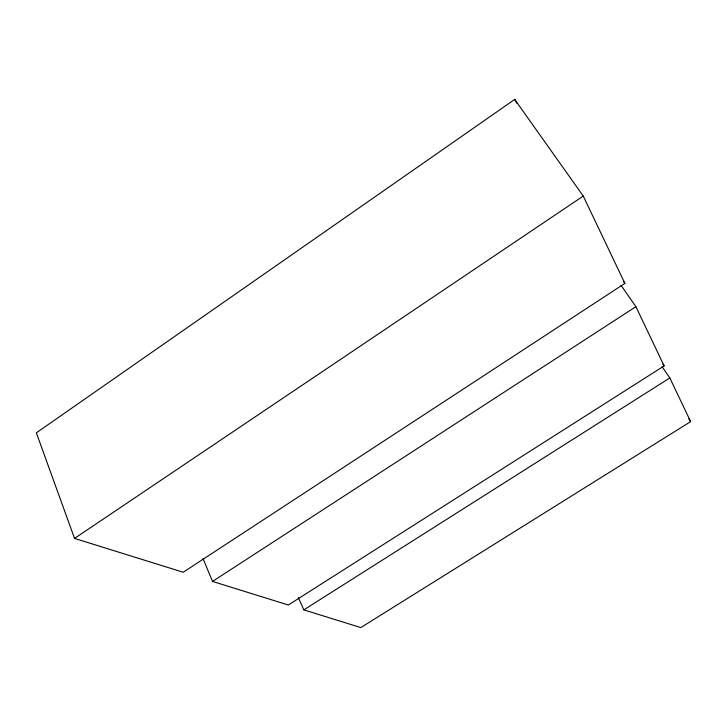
<?xml version="1.0" encoding="UTF-8"?>
<svg xmlns="http://www.w3.org/2000/svg" width="727" height="727" viewBox="0 0 727 727"><rect width="100%" height="100%" fill="white"/><g stroke="black" fill="none" stroke-linecap="round" stroke-linejoin="round"><path stroke-width="1.09" d="M514.707 99.417L36.35 432.838L74.536 538.425L183.213 572.24L624.884 283.403L583.254 196.054L514.707 99.417L516.933 103.352M74.536 538.425L583.254 196.054M202.969 558.5L212.529 581.427L635.889 306.685L621.103 285.438M635.889 306.685L664.133 365.908L288.337 605.009L212.529 581.427M298.234 597.476L303.841 609.862L669.821 377.949L662.115 366.753M669.821 377.949L690.65 421.624L360.801 627.583L303.841 609.862M623.593 281.549L624.884 283.403M662.851 364.063L664.133 365.908M688.778 418.879L690.65 421.624"/></g></svg>
